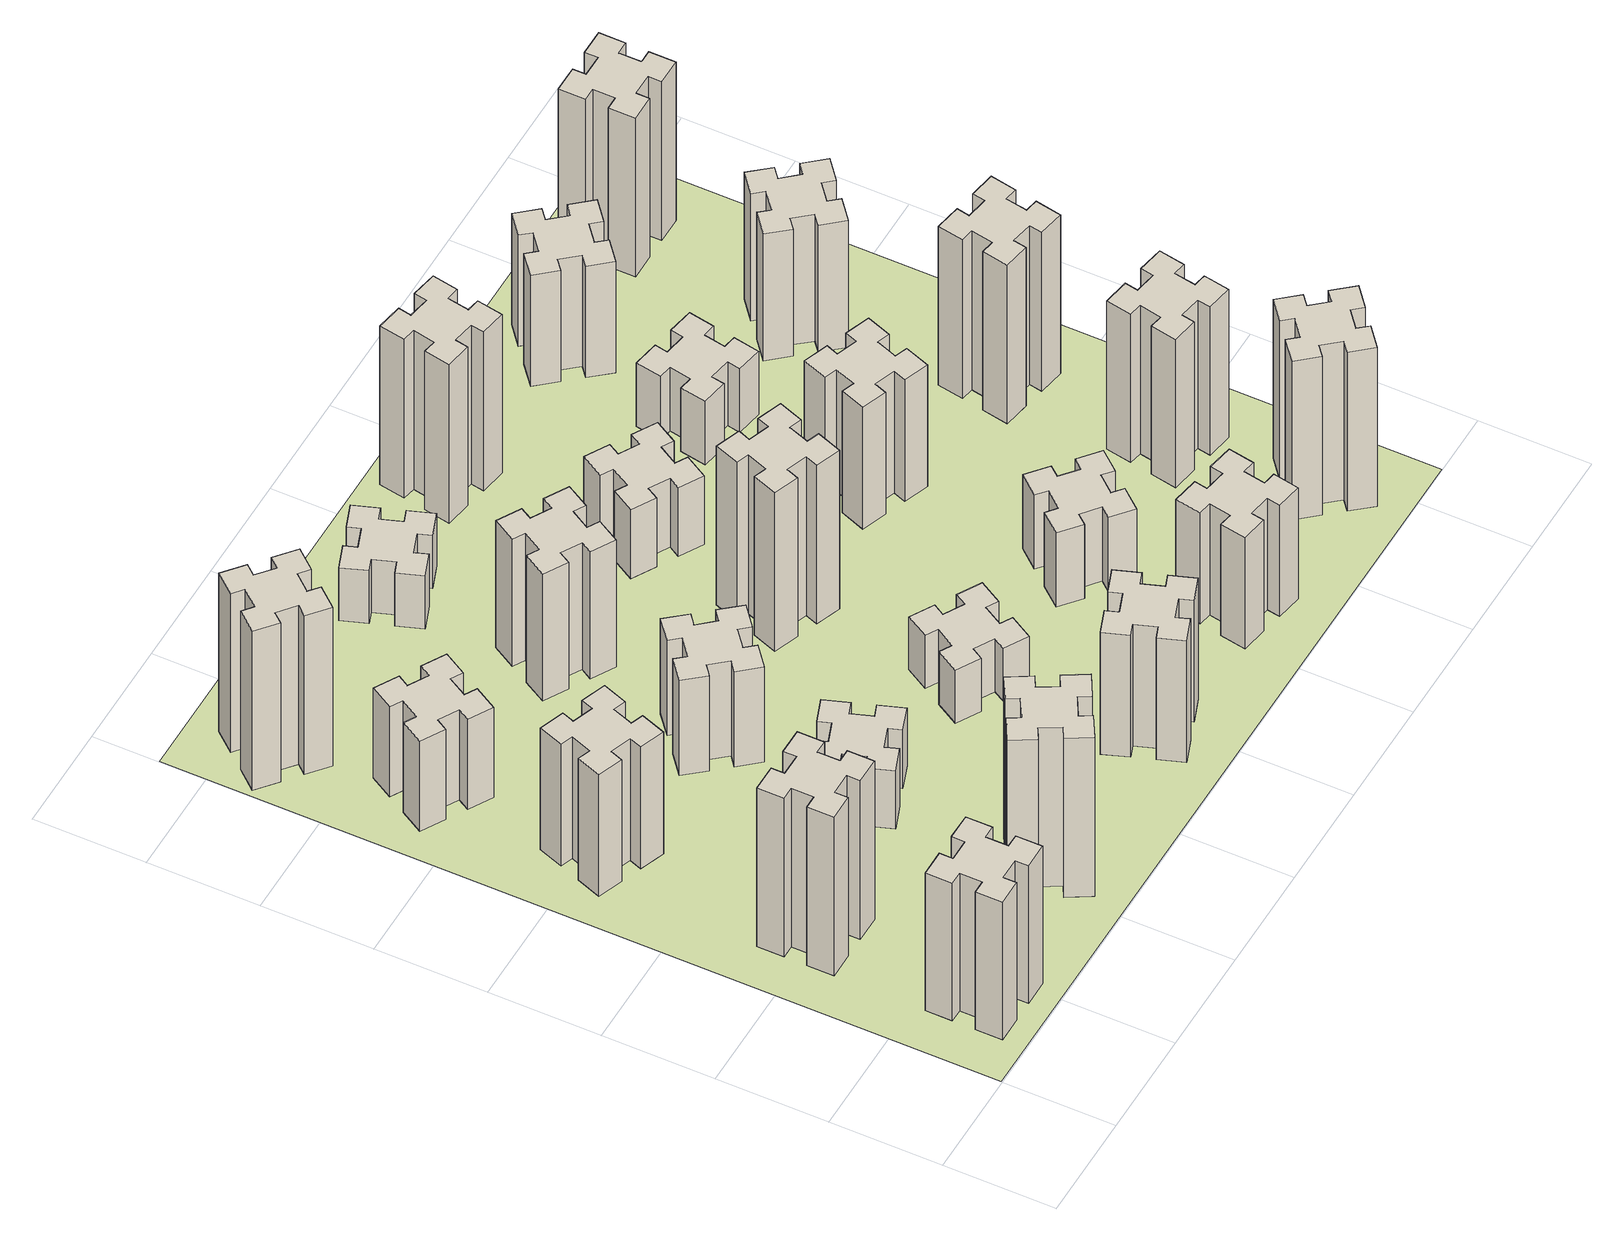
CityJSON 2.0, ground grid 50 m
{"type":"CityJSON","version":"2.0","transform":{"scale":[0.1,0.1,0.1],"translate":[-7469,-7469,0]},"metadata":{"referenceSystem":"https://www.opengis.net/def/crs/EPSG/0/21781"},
"CityObjects":{
"building1":{"type":"Building","attributes":{"class":"1000","function":"1000","usage":"1000","yearOfConstruction":2016,"roofType":"1000","measuredHeight":78,"storeysAboveGround":30,"storeysBelowGround":0},"geometry":[{"type":"Solid","lod":"1","boundaries":[[[[0,1,2,3,4,5,6,7,8,9,10,11,12,13,14,15,16,17,18,19]],[[17,16,20,21]],[[16,15,22,20]],[[15,14,23,22]],[[14,13,24,23]],[[13,12,25,24]],[[12,11,26,25]],[[11,10,27,26]],[[10,9,28,27]],[[9,8,29,28]],[[8,7,30,29]],[[7,6,31,30]],[[6,5,32,31]],[[5,4,33,32]],[[4,3,34,33]],[[3,2,35,34]],[[2,1,36,35]],[[1,0,37,36]],[[0,19,38,37]],[[19,18,39,38]],[[18,17,21,39]],[[24,25,26,27,28,29,30,31,32,33,34,35,36,37,38,39,21,20,22,23]]]]}]},
"building2":{"type":"Building","attributes":{"class":"1000","function":"1000","usage":"1000","yearOfConstruction":2016,"roofType":"1000","measuredHeight":90,"storeysAboveGround":30,"storeysBelowGround":0},"geometry":[{"type":"Solid","lod":"1","boundaries":[[[[40,41,42,43,44,45,46,47,48,49,50,51,52,53,54,55,56,57,58,59]],[[57,56,60,61]],[[56,55,62,60]],[[55,54,63,62]],[[54,53,64,63]],[[53,52,65,64]],[[52,51,66,65]],[[51,50,67,66]],[[50,49,68,67]],[[49,48,69,68]],[[48,47,70,69]],[[47,46,71,70]],[[46,45,72,71]],[[45,44,73,72]],[[44,43,74,73]],[[43,42,75,74]],[[42,41,76,75]],[[41,40,77,76]],[[40,59,78,77]],[[59,58,79,78]],[[58,57,61,79]],[[64,65,66,67,68,69,70,71,72,73,74,75,76,77,78,79,61,60,62,63]]]]}]},
"building3":{"type":"Building","attributes":{"class":"1000","function":"1000","usage":"1000","yearOfConstruction":2016,"roofType":"1000","measuredHeight":69,"storeysAboveGround":30,"storeysBelowGround":0},"geometry":[{"type":"Solid","lod":"1","boundaries":[[[[80,81,82,83,84,85,86,87,88,89,90,91,92,93,94,95,96,97,98,99]],[[97,96,100,101]],[[96,95,102,100]],[[95,94,103,102]],[[94,93,104,103]],[[93,92,105,104]],[[92,91,106,105]],[[91,90,107,106]],[[90,89,108,107]],[[89,88,109,108]],[[88,87,110,109]],[[87,86,111,110]],[[86,85,112,111]],[[85,84,113,112]],[[84,83,114,113]],[[83,82,115,114]],[[82,81,116,115]],[[81,80,117,116]],[[80,99,118,117]],[[99,98,119,118]],[[98,97,101,119]],[[104,105,106,107,108,109,110,111,112,113,114,115,116,117,118,119,101,100,102,103]]]]}]},
"building4":{"type":"Building","attributes":{"class":"1000","function":"1000","usage":"1000","yearOfConstruction":2016,"roofType":"1000","measuredHeight":51,"storeysAboveGround":30,"storeysBelowGround":0},"geometry":[{"type":"Solid","lod":"1","boundaries":[[[[120,121,122,123,124,125,126,127,128,129,130,131,132,133,134,135,136,137,138,139]],[[137,136,140,141]],[[136,135,142,140]],[[135,134,143,142]],[[134,133,144,143]],[[133,132,145,144]],[[132,131,146,145]],[[131,130,147,146]],[[130,129,148,147]],[[129,128,149,148]],[[128,127,150,149]],[[127,126,151,150]],[[126,125,152,151]],[[125,124,153,152]],[[124,123,154,153]],[[123,122,155,154]],[[122,121,156,155]],[[121,120,157,156]],[[120,139,158,157]],[[139,138,159,158]],[[138,137,141,159]],[[144,145,146,147,148,149,150,151,152,153,154,155,156,157,158,159,141,140,142,143]]]]}]},
"building5":{"type":"Building","attributes":{"class":"1000","function":"1000","usage":"1000","yearOfConstruction":2016,"roofType":"1000","measuredHeight":90,"storeysAboveGround":30,"storeysBelowGround":0},"geometry":[{"type":"Solid","lod":"1","boundaries":[[[[160,161,162,163,164,165,166,167,168,169,170,171,172,173,174,175,176,177,178,179]],[[177,176,180,181]],[[176,175,182,180]],[[175,174,183,182]],[[174,173,184,183]],[[173,172,185,184]],[[172,171,186,185]],[[171,170,187,186]],[[170,169,188,187]],[[169,168,189,188]],[[168,167,190,189]],[[167,166,191,190]],[[166,165,192,191]],[[165,164,193,192]],[[164,163,194,193]],[[163,162,195,194]],[[162,161,196,195]],[[161,160,197,196]],[[160,179,198,197]],[[179,178,199,198]],[[178,177,181,199]],[[184,185,186,187,188,189,190,191,192,193,194,195,196,197,198,199,181,180,182,183]]]]}]},
"building6":{"type":"Building","attributes":{"class":"1000","function":"1000","usage":"1000","yearOfConstruction":2016,"roofType":"1000","measuredHeight":90,"storeysAboveGround":30,"storeysBelowGround":0},"geometry":[{"type":"Solid","lod":"1","boundaries":[[[[200,201,202,203,204,205,206,207,208,209,210,211,212,213,214,215,216,217,218,219]],[[217,216,220,221]],[[216,215,222,220]],[[215,214,223,222]],[[214,213,224,223]],[[213,212,225,224]],[[212,211,226,225]],[[211,210,227,226]],[[210,209,228,227]],[[209,208,229,228]],[[208,207,230,229]],[[207,206,231,230]],[[206,205,232,231]],[[205,204,233,232]],[[204,203,234,233]],[[203,202,235,234]],[[202,201,236,235]],[[201,200,237,236]],[[200,219,238,237]],[[219,218,239,238]],[[218,217,221,239]],[[224,225,226,227,228,229,230,231,232,233,234,235,236,237,238,239,221,220,222,223]]]]}]},
"building7":{"type":"Building","attributes":{"class":"1000","function":"1000","usage":"1000","yearOfConstruction":2016,"roofType":"1000","measuredHeight":33,"storeysAboveGround":30,"storeysBelowGround":0},"geometry":[{"type":"Solid","lod":"1","boundaries":[[[[240,241,242,243,244,245,246,247,248,249,250,251,252,253,254,255,256,257,258,259]],[[257,256,260,261]],[[256,255,262,260]],[[255,254,263,262]],[[254,253,264,263]],[[253,252,265,264]],[[252,251,266,265]],[[251,250,267,266]],[[250,249,268,267]],[[249,248,269,268]],[[248,247,270,269]],[[247,246,271,270]],[[246,245,272,271]],[[245,244,273,272]],[[244,243,274,273]],[[243,242,275,274]],[[242,241,276,275]],[[241,240,277,276]],[[240,259,278,277]],[[259,258,279,278]],[[258,257,261,279]],[[264,265,266,267,268,269,270,271,272,273,274,275,276,277,278,279,261,260,262,263]]]]}]},
"building8":{"type":"Building","attributes":{"class":"1000","function":"1000","usage":"1000","yearOfConstruction":2016,"roofType":"1000","measuredHeight":54,"storeysAboveGround":30,"storeysBelowGround":0},"geometry":[{"type":"Solid","lod":"1","boundaries":[[[[280,281,282,283,284,285,286,287,288,289,290,291,292,293,294,295,296,297,298,299]],[[297,296,300,301]],[[296,295,302,300]],[[295,294,303,302]],[[294,293,304,303]],[[293,292,305,304]],[[292,291,306,305]],[[291,290,307,306]],[[290,289,308,307]],[[289,288,309,308]],[[288,287,310,309]],[[287,286,311,310]],[[286,285,312,311]],[[285,284,313,312]],[[284,283,314,313]],[[283,282,315,314]],[[282,281,316,315]],[[281,280,317,316]],[[280,299,318,317]],[[299,298,319,318]],[[298,297,301,319]],[[304,305,306,307,308,309,310,311,312,313,314,315,316,317,318,319,301,300,302,303]]]]}]},
"building9":{"type":"Building","attributes":{"class":"1000","function":"1000","usage":"1000","yearOfConstruction":2016,"roofType":"1000","measuredHeight":72,"storeysAboveGround":30,"storeysBelowGround":0},"geometry":[{"type":"Solid","lod":"1","boundaries":[[[[320,321,322,323,324,325,326,327,328,329,330,331,332,333,334,335,336,337,338,339]],[[337,336,340,341]],[[336,335,342,340]],[[335,334,343,342]],[[334,333,344,343]],[[333,332,345,344]],[[332,331,346,345]],[[331,330,347,346]],[[330,329,348,347]],[[329,328,349,348]],[[328,327,350,349]],[[327,326,351,350]],[[326,325,352,351]],[[325,324,353,352]],[[324,323,354,353]],[[323,322,355,354]],[[322,321,356,355]],[[321,320,357,356]],[[320,339,358,357]],[[339,338,359,358]],[[338,337,341,359]],[[344,345,346,347,348,349,350,351,352,353,354,355,356,357,358,359,341,340,342,343]]]]}]},
"building10":{"type":"Building","attributes":{"class":"1000","function":"1000","usage":"1000","yearOfConstruction":2016,"roofType":"1000","measuredHeight":69,"storeysAboveGround":30,"storeysBelowGround":0},"geometry":[{"type":"Solid","lod":"1","boundaries":[[[[360,361,362,363,364,365,366,367,368,369,370,371,372,373,374,375,376,377,378,379]],[[377,376,380,381]],[[376,375,382,380]],[[375,374,383,382]],[[374,373,384,383]],[[373,372,385,384]],[[372,371,386,385]],[[371,370,387,386]],[[370,369,388,387]],[[369,368,389,388]],[[368,367,390,389]],[[367,366,391,390]],[[366,365,392,391]],[[365,364,393,392]],[[364,363,394,393]],[[363,362,395,394]],[[362,361,396,395]],[[361,360,397,396]],[[360,379,398,397]],[[379,378,399,398]],[[378,377,381,399]],[[384,385,386,387,388,389,390,391,392,393,394,395,396,397,398,399,381,380,382,383]]]]}]},
"building11":{"type":"Building","attributes":{"class":"1000","function":"1000","usage":"1000","yearOfConstruction":2016,"roofType":"1000","measuredHeight":30,"storeysAboveGround":30,"storeysBelowGround":0},"geometry":[{"type":"Solid","lod":"1","boundaries":[[[[400,401,402,403,404,405,406,407,408,409,410,411,412,413,414,415,416,417,418,419]],[[417,416,420,421]],[[416,415,422,420]],[[415,414,423,422]],[[414,413,424,423]],[[413,412,425,424]],[[412,411,426,425]],[[411,410,427,426]],[[410,409,428,427]],[[409,408,429,428]],[[408,407,430,429]],[[407,406,431,430]],[[406,405,432,431]],[[405,404,433,432]],[[404,403,434,433]],[[403,402,435,434]],[[402,401,436,435]],[[401,400,437,436]],[[400,419,438,437]],[[419,418,439,438]],[[418,417,421,439]],[[424,425,426,427,428,429,430,431,432,433,434,435,436,437,438,439,421,420,422,423]]]]}]},
"building12":{"type":"Building","attributes":{"class":"1000","function":"1000","usage":"1000","yearOfConstruction":2016,"roofType":"1000","measuredHeight":30,"storeysAboveGround":30,"storeysBelowGround":0},"geometry":[{"type":"Solid","lod":"1","boundaries":[[[[440,441,442,443,444,445,446,447,448,449,450,451,452,453,454,455,456,457,458,459]],[[457,456,460,461]],[[456,455,462,460]],[[455,454,463,462]],[[454,453,464,463]],[[453,452,465,464]],[[452,451,466,465]],[[451,450,467,466]],[[450,449,468,467]],[[449,448,469,468]],[[448,447,470,469]],[[447,446,471,470]],[[446,445,472,471]],[[445,444,473,472]],[[444,443,474,473]],[[443,442,475,474]],[[442,441,476,475]],[[441,440,477,476]],[[440,459,478,477]],[[459,458,479,478]],[[458,457,461,479]],[[464,465,466,467,468,469,470,471,472,473,474,475,476,477,478,479,461,460,462,463]]]]}]},
"building13":{"type":"Building","attributes":{"class":"1000","function":"1000","usage":"1000","yearOfConstruction":2016,"roofType":"1000","measuredHeight":90,"storeysAboveGround":30,"storeysBelowGround":0},"geometry":[{"type":"Solid","lod":"1","boundaries":[[[[480,481,482,483,484,485,486,487,488,489,490,491,492,493,494,495,496,497,498,499]],[[497,496,500,501]],[[496,495,502,500]],[[495,494,503,502]],[[494,493,504,503]],[[493,492,505,504]],[[492,491,506,505]],[[491,490,507,506]],[[490,489,508,507]],[[489,488,509,508]],[[488,487,510,509]],[[487,486,511,510]],[[486,485,512,511]],[[485,484,513,512]],[[484,483,514,513]],[[483,482,515,514]],[[482,481,516,515]],[[481,480,517,516]],[[480,499,518,517]],[[499,498,519,518]],[[498,497,501,519]],[[504,505,506,507,508,509,510,511,512,513,514,515,516,517,518,519,501,500,502,503]]]]}]},
"building14":{"type":"Building","attributes":{"class":"1000","function":"1000","usage":"1000","yearOfConstruction":2016,"roofType":"1000","measuredHeight":39,"storeysAboveGround":30,"storeysBelowGround":0},"geometry":[{"type":"Solid","lod":"1","boundaries":[[[[520,521,522,523,524,525,526,527,528,529,530,531,532,533,534,535,536,537,538,539]],[[537,536,540,541]],[[536,535,542,540]],[[535,534,543,542]],[[534,533,544,543]],[[533,532,545,544]],[[532,531,546,545]],[[531,530,547,546]],[[530,529,548,547]],[[529,528,549,548]],[[528,527,550,549]],[[527,526,551,550]],[[526,525,552,551]],[[525,524,553,552]],[[524,523,554,553]],[[523,522,555,554]],[[522,521,556,555]],[[521,520,557,556]],[[520,539,558,557]],[[539,538,559,558]],[[538,537,541,559]],[[544,545,546,547,548,549,550,551,552,553,554,555,556,557,558,559,541,540,542,543]]]]}]},
"building15":{"type":"Building","attributes":{"class":"1000","function":"1000","usage":"1000","yearOfConstruction":2016,"roofType":"1000","measuredHeight":63,"storeysAboveGround":30,"storeysBelowGround":0},"geometry":[{"type":"Solid","lod":"1","boundaries":[[[[560,561,562,563,564,565,566,567,568,569,570,571,572,573,574,575,576,577,578,579]],[[577,576,580,581]],[[576,575,582,580]],[[575,574,583,582]],[[574,573,584,583]],[[573,572,585,584]],[[572,571,586,585]],[[571,570,587,586]],[[570,569,588,587]],[[569,568,589,588]],[[568,567,590,589]],[[567,566,591,590]],[[566,565,592,591]],[[565,564,593,592]],[[564,563,594,593]],[[563,562,595,594]],[[562,561,596,595]],[[561,560,597,596]],[[560,579,598,597]],[[579,578,599,598]],[[578,577,581,599]],[[584,585,586,587,588,589,590,591,592,593,594,595,596,597,598,599,581,580,582,583]]]]}]},
"building16":{"type":"Building","attributes":{"class":"1000","function":"1000","usage":"1000","yearOfConstruction":2016,"roofType":"1000","measuredHeight":90,"storeysAboveGround":30,"storeysBelowGround":0},"geometry":[{"type":"Solid","lod":"1","boundaries":[[[[600,601,602,603,604,605,606,607,608,609,610,611,612,613,614,615,616,617,618,619]],[[617,616,620,621]],[[616,615,622,620]],[[615,614,623,622]],[[614,613,624,623]],[[613,612,625,624]],[[612,611,626,625]],[[611,610,627,626]],[[610,609,628,627]],[[609,608,629,628]],[[608,607,630,629]],[[607,606,631,630]],[[606,605,632,631]],[[605,604,633,632]],[[604,603,634,633]],[[603,602,635,634]],[[602,601,636,635]],[[601,600,637,636]],[[600,619,638,637]],[[619,618,639,638]],[[618,617,621,639]],[[624,625,626,627,628,629,630,631,632,633,634,635,636,637,638,639,621,620,622,623]]]]}]},
"building17":{"type":"Building","attributes":{"class":"1000","function":"1000","usage":"1000","yearOfConstruction":2016,"roofType":"1000","measuredHeight":42,"storeysAboveGround":30,"storeysBelowGround":0},"geometry":[{"type":"Solid","lod":"1","boundaries":[[[[640,641,642,643,644,645,646,647,648,649,650,651,652,653,654,655,656,657,658,659]],[[657,656,660,661]],[[656,655,662,660]],[[655,654,663,662]],[[654,653,664,663]],[[653,652,665,664]],[[652,651,666,665]],[[651,650,667,666]],[[650,649,668,667]],[[649,648,669,668]],[[648,647,670,669]],[[647,646,671,670]],[[646,645,672,671]],[[645,644,673,672]],[[644,643,674,673]],[[643,642,675,674]],[[642,641,676,675]],[[641,640,677,676]],[[640,659,678,677]],[[659,658,679,678]],[[658,657,661,679]],[[664,665,666,667,668,669,670,671,672,673,674,675,676,677,678,679,661,660,662,663]]]]}]},
"building18":{"type":"Building","attributes":{"class":"1000","function":"1000","usage":"1000","yearOfConstruction":2016,"roofType":"1000","measuredHeight":69,"storeysAboveGround":30,"storeysBelowGround":0},"geometry":[{"type":"Solid","lod":"1","boundaries":[[[[680,681,682,683,684,685,686,687,688,689,690,691,692,693,694,695,696,697,698,699]],[[697,696,700,701]],[[696,695,702,700]],[[695,694,703,702]],[[694,693,704,703]],[[693,692,705,704]],[[692,691,706,705]],[[691,690,707,706]],[[690,689,708,707]],[[689,688,709,708]],[[688,687,710,709]],[[687,686,711,710]],[[686,685,712,711]],[[685,684,713,712]],[[684,683,714,713]],[[683,682,715,714]],[[682,681,716,715]],[[681,680,717,716]],[[680,699,718,717]],[[699,698,719,718]],[[698,697,701,719]],[[704,705,706,707,708,709,710,711,712,713,714,715,716,717,718,719,701,700,702,703]]]]}]},
"building19":{"type":"Building","attributes":{"class":"1000","function":"1000","usage":"1000","yearOfConstruction":2016,"roofType":"1000","measuredHeight":36,"storeysAboveGround":30,"storeysBelowGround":0},"geometry":[{"type":"Solid","lod":"1","boundaries":[[[[720,721,722,723,724,725,726,727,728,729,730,731,732,733,734,735,736,737,738,739]],[[737,736,740,741]],[[736,735,742,740]],[[735,734,743,742]],[[734,733,744,743]],[[733,732,745,744]],[[732,731,746,745]],[[731,730,747,746]],[[730,729,748,747]],[[729,728,749,748]],[[728,727,750,749]],[[727,726,751,750]],[[726,725,752,751]],[[725,724,753,752]],[[724,723,754,753]],[[723,722,755,754]],[[722,721,756,755]],[[721,720,757,756]],[[720,739,758,757]],[[739,738,759,758]],[[738,737,741,759]],[[744,745,746,747,748,749,750,751,752,753,754,755,756,757,758,759,741,740,742,743]]]]}]},
"building20":{"type":"Building","attributes":{"class":"1000","function":"1000","usage":"1000","yearOfConstruction":2016,"roofType":"1000","measuredHeight":90,"storeysAboveGround":30,"storeysBelowGround":0},"geometry":[{"type":"Solid","lod":"1","boundaries":[[[[760,761,762,763,764,765,766,767,768,769,770,771,772,773,774,775,776,777,778,779]],[[777,776,780,781]],[[776,775,782,780]],[[775,774,783,782]],[[774,773,784,783]],[[773,772,785,784]],[[772,771,786,785]],[[771,770,787,786]],[[770,769,788,787]],[[769,768,789,788]],[[768,767,790,789]],[[767,766,791,790]],[[766,765,792,791]],[[765,764,793,792]],[[764,763,794,793]],[[763,762,795,794]],[[762,761,796,795]],[[761,760,797,796]],[[760,779,798,797]],[[779,778,799,798]],[[778,777,781,799]],[[784,785,786,787,788,789,790,791,792,793,794,795,796,797,798,799,781,780,782,783]]]]}]},
"building21":{"type":"Building","attributes":{"class":"1000","function":"1000","usage":"1000","yearOfConstruction":2016,"roofType":"1000","measuredHeight":84,"storeysAboveGround":30,"storeysBelowGround":0},"geometry":[{"type":"Solid","lod":"1","boundaries":[[[[800,801,802,803,804,805,806,807,808,809,810,811,812,813,814,815,816,817,818,819]],[[817,816,820,821]],[[816,815,822,820]],[[815,814,823,822]],[[814,813,824,823]],[[813,812,825,824]],[[812,811,826,825]],[[811,810,827,826]],[[810,809,828,827]],[[809,808,829,828]],[[808,807,830,829]],[[807,806,831,830]],[[806,805,832,831]],[[805,804,833,832]],[[804,803,834,833]],[[803,802,835,834]],[[802,801,836,835]],[[801,800,837,836]],[[800,819,838,837]],[[819,818,839,838]],[[818,817,821,839]],[[824,825,826,827,828,829,830,831,832,833,834,835,836,837,838,839,821,820,822,823]]]]}]},
"building22":{"type":"Building","attributes":{"class":"1000","function":"1000","usage":"1000","yearOfConstruction":2016,"roofType":"1000","measuredHeight":63,"storeysAboveGround":30,"storeysBelowGround":0},"geometry":[{"type":"Solid","lod":"1","boundaries":[[[[840,841,842,843,844,845,846,847,848,849,850,851,852,853,854,855,856,857,858,859]],[[857,856,860,861]],[[856,855,862,860]],[[855,854,863,862]],[[854,853,864,863]],[[853,852,865,864]],[[852,851,866,865]],[[851,850,867,866]],[[850,849,868,867]],[[849,848,869,868]],[[848,847,870,869]],[[847,846,871,870]],[[846,845,872,871]],[[845,844,873,872]],[[844,843,874,873]],[[843,842,875,874]],[[842,841,876,875]],[[841,840,877,876]],[[840,859,878,877]],[[859,858,879,878]],[[858,857,861,879]],[[864,865,866,867,868,869,870,871,872,873,874,875,876,877,878,879,861,860,862,863]]]]}]},
"building23":{"type":"Building","attributes":{"class":"1000","function":"1000","usage":"1000","yearOfConstruction":2016,"roofType":"1000","measuredHeight":90,"storeysAboveGround":30,"storeysBelowGround":0},"geometry":[{"type":"Solid","lod":"1","boundaries":[[[[880,881,882,883,884,885,886,887,888,889,890,891,892,893,894,895,896,897,898,899]],[[897,896,900,901]],[[896,895,902,900]],[[895,894,903,902]],[[894,893,904,903]],[[893,892,905,904]],[[892,891,906,905]],[[891,890,907,906]],[[890,889,908,907]],[[889,888,909,908]],[[888,887,910,909]],[[887,886,911,910]],[[886,885,912,911]],[[885,884,913,912]],[[884,883,914,913]],[[883,882,915,914]],[[882,881,916,915]],[[881,880,917,916]],[[880,899,918,917]],[[899,898,919,918]],[[898,897,901,919]],[[904,905,906,907,908,909,910,911,912,913,914,915,916,917,918,919,901,900,902,903]]]]}]},
"building24":{"type":"Building","attributes":{"class":"1000","function":"1000","usage":"1000","yearOfConstruction":2016,"roofType":"1000","measuredHeight":72,"storeysAboveGround":30,"storeysBelowGround":0},"geometry":[{"type":"Solid","lod":"1","boundaries":[[[[920,921,922,923,924,925,926,927,928,929,930,931,932,933,934,935,936,937,938,939]],[[937,936,940,941]],[[936,935,942,940]],[[935,934,943,942]],[[934,933,944,943]],[[933,932,945,944]],[[932,931,946,945]],[[931,930,947,946]],[[930,929,948,947]],[[929,928,949,948]],[[928,927,950,949]],[[927,926,951,950]],[[926,925,952,951]],[[925,924,953,952]],[[924,923,954,953]],[[923,922,955,954]],[[922,921,956,955]],[[921,920,957,956]],[[920,939,958,957]],[[939,938,959,958]],[[938,937,941,959]],[[944,945,946,947,948,949,950,951,952,953,954,955,956,957,958,959,941,940,942,943]]]]}]},
"building25":{"type":"Building","attributes":{"class":"1000","function":"1000","usage":"1000","yearOfConstruction":2016,"roofType":"1000","measuredHeight":90,"storeysAboveGround":30,"storeysBelowGround":0},"geometry":[{"type":"Solid","lod":"1","boundaries":[[[[960,961,962,963,964,965,966,967,968,969,970,971,972,973,974,975,976,977,978,979]],[[977,976,980,981]],[[976,975,982,980]],[[975,974,983,982]],[[974,973,984,983]],[[973,972,985,984]],[[972,971,986,985]],[[971,970,987,986]],[[970,969,988,987]],[[969,968,989,988]],[[968,967,990,989]],[[967,966,991,990]],[[966,965,992,991]],[[965,964,993,992]],[[964,963,994,993]],[[963,962,995,994]],[[962,961,996,995]],[[961,960,997,996]],[[960,979,998,997]],[[979,978,999,998]],[[978,977,981,999]],[[984,985,986,987,988,989,990,991,992,993,994,995,996,997,998,999,981,980,982,983]]]]}]},
"landuse1":{"type":"LandUse","attributes":{"name":"plot1","function":"1010"},"geometry":[{"type":"MultiSurface","lod":"1","boundaries":[[[1000,1001,1002,1003]]]}]}
},
"vertices":[
[265,325,0],[265,225,0],[205,225,0],[205,105,0],[325,105,0],[325,165,0],[425,165,0],[425,105,0],[545,105,0],[545,225,0],[485,225,0],[485,325,0],[545,325,0],[545,445,0],[425,445,0],[425,385,0],[325,385,0],[325,445,0],[205,445,0],[205,325,0],[325,385,780],[325,445,780],[425,385,780],[425,445,780],[545,445,780],[545,325,780],[485,325,780],[485,225,780],[545,225,780],[545,105,780],[425,105,780],[425,165,780],[325,165,780],[325,105,780],[205,105,780],[205,225,780],[265,225,780],[265,325,780],[205,325,780],[205,445,780],
[265,1065,0],[265,965,0],[205,965,0],[205,845,0],[325,845,0],[325,905,0],[425,905,0],[425,845,0],[545,845,0],[545,965,0],[485,965,0],[485,1065,0],[545,1065,0],[545,1185,0],[425,1185,0],[425,1125,0],[325,1125,0],[325,1185,0],[205,1185,0],[205,1065,0],[325,1125,900],[325,1185,900],[425,1125,900],[425,1185,900],[545,1185,900],[545,1065,900],[485,1065,900],[485,965,900],[545,965,900],[545,845,900],[425,845,900],[425,905,900],[325,905,900],[325,845,900],[205,845,900],[205,965,900],[265,965,900],[265,1065,900],[205,1065,900],[205,1185,900],
[291,1869,0],[385,1835,0],[364,1779,0],[477,1737,0],[518,1850,0],[462,1871,0],[496,1965,0],[552,1944,0],[593,2057,0],[480,2098,0],[460,2042,0],[366,2076,0],[387,2132,0],[274,2173,0],[233,2060,0],[289,2040,0],[255,1946,0],[199,1967,0],[157,1854,0],[270,1813,0],[255,1946,690],[199,1967,690],[289,2040,690],[233,2060,690],[274,2173,690],[387,2132,690],[366,2076,690],[460,2042,690],[480,2098,690],[593,2057,690],[552,1944,690],[496,1965,690],[462,1871,690],[518,1850,690],[477,1737,690],[364,1779,690],[385,1835,690],[291,1869,690],[270,1813,690],[157,1854,690],
[446,2597,0],[496,2684,0],[548,2654,0],[608,2758,0],[504,2818,0],[474,2766,0],[387,2816,0],[417,2868,0],[313,2928,0],[253,2824,0],[305,2794,0],[255,2707,0],[203,2737,0],[143,2633,0],[247,2573,0],[277,2625,0],[364,2575,0],[334,2523,0],[438,2463,0],[498,2567,0],[364,2575,510],[334,2523,510],[277,2625,510],[247,2573,510],[143,2633,510],[203,2737,510],[255,2707,510],[305,2794,510],[253,2824,510],[313,2928,510],[417,2868,510],[387,2816,510],[474,2766,510],[504,2818,510],[608,2758,510],[548,2654,510],[496,2684,510],[446,2597,510],[498,2567,510],[438,2463,510],
[1127,255,0],[1214,305,0],[1244,253,0],[1348,313,0],[1288,417,0],[1236,387,0],[1186,474,0],[1238,504,0],[1178,608,0],[1074,548,0],[1104,496,0],[1017,446,0],[987,498,0],[883,438,0],[943,334,0],[995,364,0],[1045,277,0],[993,247,0],[1053,143,0],[1157,203,0],[1045,277,900],[993,247,900],[995,364,900],[943,334,900],[883,438,900],[987,498,900],[1017,446,900],[1104,496,900],[1074,548,900],[1178,608,900],[1238,504,900],[1186,474,900],[1236,387,900],[1288,417,900],[1348,313,900],[1244,253,900],[1214,305,900],[1127,255,900],[1157,203,900],[1053,143,900],
[384,3387,0],[308,3452,0],[346,3498,0],[254,3575,0],[177,3483,0],[223,3444,0],[159,3368,0],[113,3406,0],[36,3314,0],[128,3237,0],[166,3283,0],[243,3219,0],[204,3173,0],[296,3096,0],[373,3188,0],[327,3226,0],[392,3303,0],[438,3264,0],[515,3356,0],[423,3433,0],[392,3303,900],[438,3264,900],[327,3226,900],[373,3188,900],[296,3096,900],[204,3173,900],[243,3219,900],[166,3283,900],[128,3237,900],[36,3314,900],[113,3406,900],[159,3368,900],[223,3444,900],[177,3483,900],[254,3575,900],[346,3498,900],[308,3452,900],[384,3387,900],[423,3433,900],[515,3356,900],
[1125,1336,0],[1031,1302,0],[1010,1358,0],[897,1317,0],[939,1204,0],[995,1225,0],[1029,1131,0],[973,1110,0],[1014,997,0],[1127,1039,0],[1106,1095,0],[1200,1129,0],[1220,1073,0],[1333,1114,0],[1292,1227,0],[1236,1206,0],[1202,1300,0],[1258,1320,0],[1217,1433,0],[1104,1392,0],[1202,1300,330],[1258,1320,330],[1236,1206,330],[1292,1227,330],[1333,1114,330],[1220,1073,330],[1200,1129,330],[1106,1095,330],[1127,1039,330],[1014,997,330],[973,1110,330],[1029,1131,330],[995,1225,330],[939,1204,330],[897,1317,330],[1010,1358,330],[1031,1302,330],[1125,1336,330],[1104,1392,330],[1217,1433,330],
[1083,1972,0],[1006,1907,0],[968,1953,0],[876,1876,0],[953,1784,0],[999,1823,0],[1063,1746,0],[1017,1708,0],[1094,1616,0],[1186,1693,0],[1148,1739,0],[1224,1803,0],[1263,1757,0],[1355,1834,0],[1278,1926,0],[1232,1888,0],[1167,1964,0],[1213,2003,0],[1136,2095,0],[1044,2018,0],[1167,1964,540],[1213,2003,540],[1232,1888,540],[1278,1926,540],[1355,1834,540],[1263,1757,540],[1224,1803,540],[1148,1739,540],[1186,1693,540],[1094,1616,540],[1017,1708,540],[1063,1746,540],[999,1823,540],[953,1784,540],[876,1876,540],[968,1953,540],[1006,1907,540],[1083,1972,540],[1044,2018,540],[1136,2095,540],
[1314,2666,0],[1227,2716,0],[1257,2768,0],[1153,2828,0],[1093,2724,0],[1145,2694,0],[1095,2607,0],[1043,2637,0],[983,2533,0],[1087,2473,0],[1117,2525,0],[1204,2475,0],[1174,2423,0],[1278,2363,0],[1338,2467,0],[1286,2497,0],[1336,2584,0],[1388,2554,0],[1448,2658,0],[1344,2718,0],[1336,2584,720],[1388,2554,720],[1286,2497,720],[1338,2467,720],[1278,2363,720],[1174,2423,720],[1204,2475,720],[1117,2525,720],[1087,2473,720],[983,2533,720],[1043,2637,720],[1095,2607,720],[1145,2694,720],[1093,2724,720],[1153,2828,720],[1257,2768,720],[1227,2716,720],[1314,2666,720],[1344,2718,720],[1448,2658,720],
[1965,496,0],[1871,462,0],[1850,518,0],[1737,477,0],[1779,364,0],[1835,385,0],[1869,291,0],[1813,270,0],[1854,157,0],[1967,199,0],[1946,255,0],[2040,289,0],[2060,233,0],[2173,274,0],[2132,387,0],[2076,366,0],[2042,460,0],[2098,480,0],[2057,593,0],[1944,552,0],[2042,460,690],[2098,480,690],[2076,366,690],[2132,387,690],[2173,274,690],[2060,233,690],[2040,289,690],[1946,255,690],[1967,199,690],[1854,157,690],[1813,270,690],[1869,291,690],[1835,385,690],[1779,364,690],[1737,477,690],[1850,518,690],[1871,462,690],[1965,496,690],[1944,552,690],[2057,593,690],
[1757,1045,0],[1844,995,0],[1814,943,0],[1918,883,0],[1978,987,0],[1926,1017,0],[1976,1104,0],[2028,1074,0],[2088,1178,0],[1984,1238,0],[1954,1186,0],[1867,1236,0],[1897,1288,0],[1793,1348,0],[1733,1244,0],[1785,1214,0],[1735,1127,0],[1683,1157,0],[1623,1053,0],[1727,993,0],[1735,1127,300],[1683,1157,300],[1785,1214,300],[1733,1244,300],[1793,1348,300],[1897,1288,300],[1867,1236,300],[1954,1186,300],[1984,1238,300],[2088,1178,300],[2028,1074,300],[1976,1104,300],[1926,1017,300],[1978,987,300],[1918,883,300],[1814,943,300],[1844,995,300],[1757,1045,300],[1727,993,300],[1623,1053,300],
[1225,3456,0],[1131,3422,0],[1110,3478,0],[997,3437,0],[1039,3324,0],[1095,3345,0],[1129,3251,0],[1073,3230,0],[1114,3117,0],[1227,3159,0],[1206,3215,0],[1300,3249,0],[1320,3193,0],[1433,3234,0],[1392,3347,0],[1336,3326,0],[1302,3420,0],[1358,3440,0],[1317,3553,0],[1204,3512,0],[1302,3420,300],[1358,3440,300],[1336,3326,300],[1392,3347,300],[1433,3234,300],[1320,3193,300],[1300,3249,300],[1206,3215,300],[1227,3159,300],[1114,3117,300],[1073,3230,300],[1129,3251,300],[1095,3345,300],[1039,3324,300],[997,3437,300],[1110,3478,300],[1131,3422,300],[1225,3456,300],[1204,3512,300],[1317,3553,300],
[1940,2042,0],[1846,2076,0],[1867,2132,0],[1754,2173,0],[1713,2060,0],[1769,2040,0],[1735,1946,0],[1679,1967,0],[1637,1854,0],[1750,1813,0],[1771,1869,0],[1865,1835,0],[1844,1779,0],[1957,1737,0],[1998,1850,0],[1942,1871,0],[1976,1965,0],[2032,1944,0],[2073,2057,0],[1960,2098,0],[1976,1965,900],[2032,1944,900],[1942,1871,900],[1998,1850,900],[1957,1737,900],[1844,1779,900],[1865,1835,900],[1771,1869,900],[1750,1813,900],[1637,1854,900],[1679,1967,900],[1735,1946,900],[1769,2040,900],[1713,2060,900],[1754,2173,900],[1867,2132,900],[1846,2076,900],[1940,2042,900],[1960,2098,900],[2073,2057,900],
[2026,2497,0],[2076,2584,0],[2128,2554,0],[2188,2658,0],[2084,2718,0],[2054,2666,0],[1967,2716,0],[1997,2768,0],[1893,2828,0],[1833,2724,0],[1885,2694,0],[1835,2607,0],[1783,2637,0],[1723,2533,0],[1827,2473,0],[1857,2525,0],[1944,2475,0],[1914,2423,0],[2018,2363,0],[2078,2467,0],[1944,2475,390],[1914,2423,390],[1857,2525,390],[1827,2473,390],[1723,2533,390],[1783,2637,390],[1835,2607,390],[1885,2694,390],[1833,2724,390],[1893,2828,390],[1997,2768,390],[1967,2716,390],[2054,2666,390],[2084,2718,390],[2188,2658,390],[2128,2554,390],[2076,2584,390],[2026,2497,390],[2078,2467,390],[2018,2363,390],
[2596,444,0],[2578,345,0],[2519,356,0],[2498,237,0],[2617,217,0],[2627,276,0],[2725,258,0],[2715,199,0],[2833,178,0],[2854,297,0],[2795,307,0],[2812,405,0],[2871,395,0],[2892,513,0],[2774,534,0],[2764,475,0],[2665,492,0],[2676,551,0],[2557,572,0],[2537,454,0],[2665,492,630],[2676,551,630],[2764,475,630],[2774,534,630],[2892,513,630],[2871,395,630],[2812,405,630],[2795,307,630],[2854,297,630],[2833,178,630],[2715,199,630],[2725,258,630],[2627,276,630],[2617,217,630],[2498,237,630],[2519,356,630],[2578,345,630],[2596,444,630],[2537,454,630],[2557,572,630],
[1756,3504,0],[1738,3405,0],[1679,3416,0],[1658,3297,0],[1777,3277,0],[1787,3336,0],[1885,3318,0],[1875,3259,0],[1993,3238,0],[2014,3357,0],[1955,3367,0],[1972,3465,0],[2031,3455,0],[2052,3573,0],[1934,3594,0],[1924,3535,0],[1825,3552,0],[1836,3611,0],[1717,3632,0],[1697,3514,0],[1825,3552,900],[1836,3611,900],[1924,3535,900],[1934,3594,900],[2052,3573,900],[2031,3455,900],[1972,3465,900],[1955,3367,900],[2014,3357,900],[1993,3238,900],[1875,3259,900],[1885,3318,900],[1787,3336,900],[1777,3277,900],[1658,3297,900],[1679,3416,900],[1738,3405,900],[1756,3504,900],[1697,3514,900],[1717,3632,900],
[2647,906,0],[2712,983,0],[2758,944,0],[2835,1036,0],[2743,1113,0],[2704,1067,0],[2628,1132,0],[2666,1178,0],[2574,1255,0],[2497,1163,0],[2543,1124,0],[2479,1048,0],[2433,1086,0],[2356,994,0],[2448,917,0],[2486,963,0],[2563,899,0],[2524,853,0],[2616,776,0],[2693,868,0],[2563,899,420],[2524,853,420],[2486,963,420],[2448,917,420],[2356,994,420],[2433,1086,420],[2479,1048,420],[2543,1124,420],[2497,1163,420],[2574,1255,420],[2666,1178,420],[2628,1132,420],[2704,1067,420],[2743,1113,420],[2835,1036,420],[2758,944,420],[2712,983,420],[2647,906,420],[2693,868,420],[2616,776,420],
[2682,1871,0],[2716,1965,0],[2772,1944,0],[2813,2057,0],[2700,2098,0],[2680,2042,0],[2586,2076,0],[2607,2132,0],[2494,2173,0],[2453,2060,0],[2509,2040,0],[2475,1946,0],[2419,1967,0],[2377,1854,0],[2490,1813,0],[2511,1869,0],[2605,1835,0],[2584,1779,0],[2697,1737,0],[2738,1850,0],[2605,1835,690],[2584,1779,690],[2511,1869,690],[2490,1813,690],[2377,1854,690],[2419,1967,690],[2475,1946,690],[2509,2040,690],[2453,2060,690],[2494,2173,690],[2607,2132,690],[2586,2076,690],[2680,2042,690],[2700,2098,690],[2813,2057,690],[2772,1944,690],[2716,1965,690],[2682,1871,690],[2738,1850,690],[2697,1737,690],
[2496,2764,0],[2478,2665,0],[2419,2676,0],[2398,2557,0],[2517,2537,0],[2527,2596,0],[2625,2578,0],[2615,2519,0],[2733,2498,0],[2754,2617,0],[2695,2627,0],[2712,2725,0],[2771,2715,0],[2792,2833,0],[2674,2854,0],[2664,2795,0],[2565,2812,0],[2576,2871,0],[2457,2892,0],[2437,2774,0],[2565,2812,360],[2576,2871,360],[2664,2795,360],[2674,2854,360],[2792,2833,360],[2771,2715,360],[2712,2725,360],[2695,2627,360],[2754,2617,360],[2733,2498,360],[2615,2519,360],[2625,2578,360],[2527,2596,360],[2517,2537,360],[2398,2557,360],[2419,2676,360],[2478,2665,360],[2496,2764,360],[2437,2774,360],[2457,2892,360],
[3468,259,0],[3544,323,0],[3583,277,0],[3675,354,0],[3598,446,0],[3552,408,0],[3487,484,0],[3533,523,0],[3456,615,0],[3364,538,0],[3403,492,0],[3326,427,0],[3288,473,0],[3196,396,0],[3273,304,0],[3319,343,0],[3383,266,0],[3337,228,0],[3414,136,0],[3506,213,0],[3383,266,900],[3337,228,900],[3319,343,900],[3273,304,900],[3196,396,900],[3288,473,900],[3326,427,900],[3403,492,900],[3364,538,900],[3456,615,900],[3533,523,900],[3487,484,900],[3552,408,900],[3598,446,900],[3675,354,900],[3583,277,900],[3544,323,900],[3468,259,900],[3506,213,900],[3414,136,900],
[3267,916,0],[3365,898,0],[3355,839,0],[3473,818,0],[3494,937,0],[3435,947,0],[3452,1045,0],[3511,1035,0],[3532,1153,0],[3414,1174,0],[3404,1115,0],[3305,1132,0],[3316,1191,0],[3197,1212,0],[3177,1094,0],[3236,1084,0],[3218,985,0],[3159,996,0],[3138,877,0],[3257,857,0],[3218,985,840],[3159,996,840],[3236,1084,840],[3177,1094,840],[3197,1212,840],[3316,1191,840],[3305,1132,840],[3404,1115,840],[3414,1174,840],[3532,1153,840],[3511,1035,840],[3452,1045,840],[3435,947,840],[3494,937,840],[3473,818,840],[3355,839,840],[3365,898,840],[3267,916,840],[3257,857,840],[3138,877,840],
[2812,3368,0],[2747,3444,0],[2793,3483,0],[2716,3575,0],[2624,3498,0],[2663,3452,0],[2586,3387,0],[2548,3433,0],[2456,3356,0],[2533,3264,0],[2579,3303,0],[2643,3226,0],[2597,3188,0],[2674,3096,0],[2766,3173,0],[2728,3219,0],[2804,3283,0],[2843,3237,0],[2935,3314,0],[2858,3406,0],[2804,3283,630],[2843,3237,630],[2728,3219,630],[2766,3173,630],[2674,3096,630],[2597,3188,630],[2643,3226,630],[2579,3303,630],[2533,3264,630],[2456,3356,630],[2548,3433,630],[2586,3387,630],[2663,3452,630],[2624,3498,630],[2716,3575,630],[2793,3483,630],[2747,3444,630],[2812,3368,630],[2858,3406,630],[2935,3314,630],
[3267,1656,0],[3365,1638,0],[3355,1579,0],[3473,1558,0],[3494,1677,0],[3435,1687,0],[3452,1785,0],[3511,1775,0],[3532,1893,0],[3414,1914,0],[3404,1855,0],[3305,1872,0],[3316,1931,0],[3197,1952,0],[3177,1834,0],[3236,1824,0],[3218,1725,0],[3159,1736,0],[3138,1617,0],[3257,1597,0],[3218,1725,900],[3159,1736,900],[3236,1824,900],[3177,1834,900],[3197,1952,900],[3316,1931,900],[3305,1872,900],[3404,1855,900],[3414,1914,900],[3532,1893,900],[3511,1775,900],[3452,1785,900],[3435,1687,900],[3494,1677,900],[3473,1558,900],[3355,1579,900],[3365,1638,900],[3267,1656,900],[3257,1597,900],[3138,1617,900],
[3119,2563,0],[3183,2486,0],[3137,2448,0],[3214,2356,0],[3306,2433,0],[3268,2479,0],[3344,2543,0],[3383,2497,0],[3475,2574,0],[3398,2666,0],[3352,2628,0],[3287,2704,0],[3333,2743,0],[3256,2835,0],[3164,2758,0],[3203,2712,0],[3126,2647,0],[3088,2693,0],[2996,2616,0],[3073,2524,0],[3126,2647,720],[3088,2693,720],[3203,2712,720],[3164,2758,720],[3256,2835,720],[3333,2743,720],[3287,2704,720],[3352,2628,720],[3398,2666,720],[3475,2574,720],[3383,2497,720],[3344,2543,720],[3268,2479,720],[3306,2433,720],[3214,2356,720],[3137,2448,720],[3183,2486,720],[3119,2563,720],[3073,2524,720],[2996,2616,720],
[3285,3325,0],[3385,3325,0],[3385,3265,0],[3505,3265,0],[3505,3385,0],[3445,3385,0],[3445,3485,0],[3505,3485,0],[3505,3605,0],[3385,3605,0],[3385,3545,0],[3285,3545,0],[3285,3605,0],[3165,3605,0],[3165,3485,0],[3225,3485,0],[3225,3385,0],[3165,3385,0],[3165,3265,0],[3285,3265,0],[3225,3385,900],[3165,3385,900],[3225,3485,900],[3165,3485,900],[3165,3605,900],[3285,3605,900],[3285,3545,900],[3385,3545,900],[3385,3605,900],[3505,3605,900],[3505,3485,900],[3445,3485,900],[3445,3385,900],[3505,3385,900],[3505,3265,900],[3385,3265,900],[3385,3325,900],[3285,3325,900],[3285,3265,900],[3165,3265,900],
[5,3705,0],[3705,3705,0],[3705,5,0],[5,5,0]
]}
